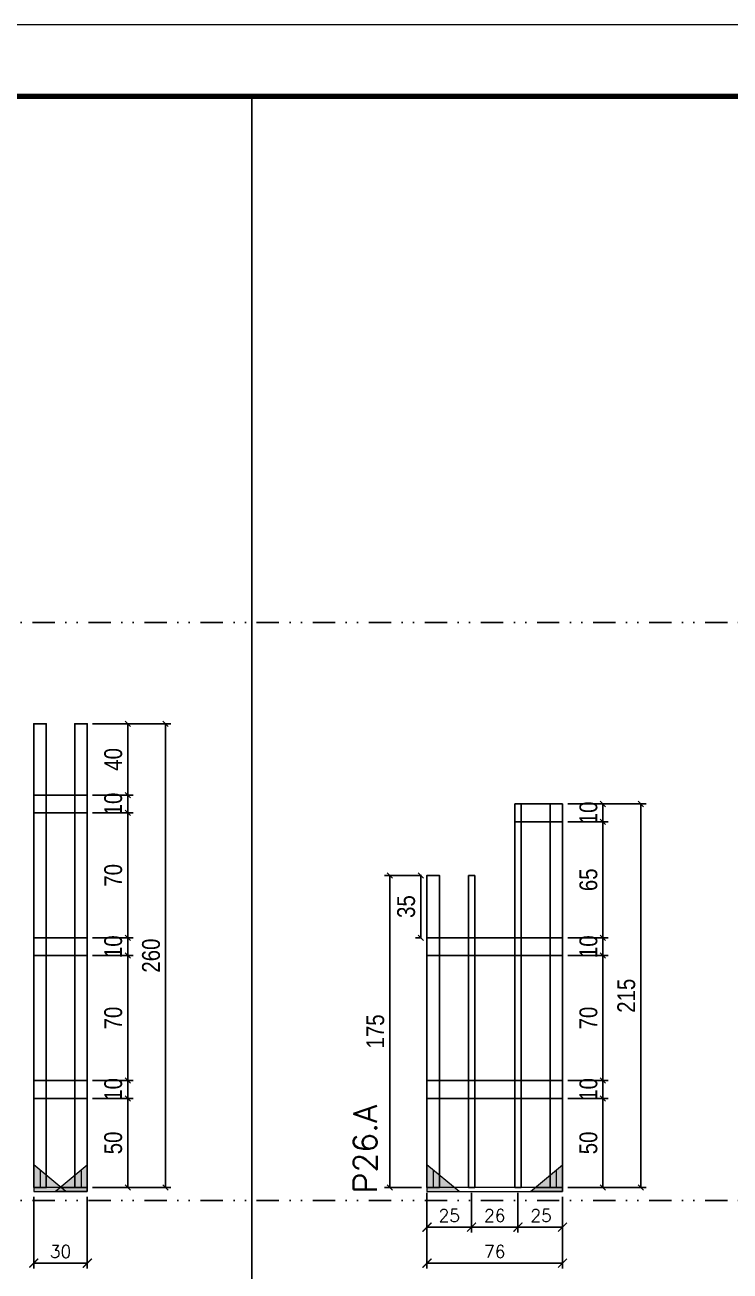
# Model space of a CAD drawing. Extents: x 13770 to 23315, y 867 to 16997.
# Drawn here: x 16722 to 17117, y 6961 to 7660 of the extents above; entities that cross this region are included whole.
import ezdxf

# ---------------------------------------------------------------- set-up
doc = ezdxf.new("R2010")
doc.units = 0
for name, pattern in [('DASHED', [0.75, 0.5, -0.25]), ('DIVIDE2', [0.625, 0.25, -0.125, 0, -0.125, 0, -0.125]), ('HIDDEN', [0.375, 0.25, -0.125])]:
    doc.linetypes.add(name, pattern=pattern)
for name, color, linetype in [('COTA', 241, 'Continuous'), ('Nível', 160, 'Continuous'), ('SARR_2.2x10', 60, 'Continuous'), ('SARR_3.5x7', 81, 'Continuous'), ('SARR_7x7', 40, 'Continuous'), ('Texto Nível', 251, 'Continuous')]:
    doc.layers.add(name, color=color, linetype=linetype)
for name, color, linetype, lineweight in [('Folhas', 255, 'Continuous', 9), ('Madeira', 126, 'Continuous', 18), ('Sarr 2.2x7', 40, 'Continuous', 9), ('SARRAFO DE PRESSAO', 251, 'DASHED', 9), ('Texto Seção', 7, 'Continuous', 15)]:
    doc.layers.add(name, color=color, linetype=linetype, lineweight=lineweight)
doc.styles.add('COTA TECNICA', font='techl___.ttf', dxfattribs={"height": 10})
doc.styles.add('REGUA-120', font='ROMANS.shx', dxfattribs={"height": 15})
doc.styles.add('ROMANS', font='romans.shx')
doc.dimstyles.new('Cota Paínel', dxfattribs={"dimtxt": 7, "dimasz": 5, "dimexe": 3, "dimexo": 3, "dimgap": 3, "dimtad": 1, "dimdec": 1, "dimzin": 12, "dimdsep": 46, "dimtxsty": 'ROMANS', "dimblk": 'ARCHTICK', "dimcen": 0, "dimclrd": 4, "dimclre": 4, "dimclrt": 1, "dimadec": 1, "dimazin": 3, "dimtfac": 1, "dimtdec": 1, "dimtmove": 0, "dimatfit": 3, "dimldrblk": 'OBLIQUE', "dimfxl": 1, "dimtolj": 1, "dimtzin": 12, "dimarcsym": 0})
doc.dimstyles.new('PAINEL', dxfattribs={"dimtxt": 10, "dimasz": 3, "dimexe": 3, "dimexo": 3, "dimgap": 3, "dimtad": 1, "dimdec": 1, "dimzin": 12, "dimdsep": 46, "dimtxsty": 'COTA TECNICA', "dimblk1": 'OBLIQUE', "dimblk2": 'OBLIQUE', "dimsah": 1, "dimcen": 0.9, "dimclrd": 4, "dimclre": 4, "dimclrt": 240, "dimadec": 1, "dimazin": 3, "dimtfac": 1, "dimtdec": 1, "dimtmove": 0, "dimatfit": 3, "dimfxl": 1, "dimtolj": 1, "dimtzin": 12, "dimarcsym": 0})

# ---------------------------------------------------------------- blocks, each defined once
blk = doc.blocks.new('9999999999')
at = {"layer": 'Folhas'}
blk.add_lwpolyline([(98138.98, 34190.21), (99623.98, 34190.21), (99623.98, 35240.21), (98138.98, 35240.21)], close=True, dxfattribs=at)
at = {"layer": 'Folhas', "color": 30, "const_width": 3}
blk.add_lwpolyline([(98213.98, 34230.21), (99583.98, 34230.21), (99583.98, 35200.21), (98213.98, 35200.21)], close=True, dxfattribs=at)
blk = doc.blocks.new('_ArchTick')
at = {"color": 0, "linetype": 'ByBlock', "const_width": 0.15}
blk.add_lwpolyline([(-0.5, -0.5), (0.5, 0.5)], dxfattribs=at)
blk = doc.blocks.new('*D1226')
at = {"layer": 'COTA', "color": 4, "lineweight": -2, "transparency": 16777216}
for p, q in [((16726.62, 7003), (16726.62, 6962.82)), ((16756.62, 7003), (16756.62, 6962.82)), ((16756.62, 6965.82), (16726.62, 6965.82))]:
    blk.add_line(p, q, dxfattribs=at)
at = {"layer": 'Defpoints', "color": 0, "transparency": 16777216}
for p in [(16726.62, 7006), (16756.62, 7006), (16726.62, 6965.82)]:
    blk.add_point(p, dxfattribs=at)
at = {"layer": 'COTA', "color": 4, "lineweight": -2, "transparency": 16777216, "xscale": 5, "yscale": 5, "zscale": 5, "rotation": 180}
blk.add_blockref('_ArchTick', (16726.62, 6965.82), dxfattribs=at)
at = {"layer": 'COTA', "color": 4, "lineweight": -2, "transparency": 16777216, "xscale": 5, "yscale": 5, "zscale": 5}
blk.add_blockref('_ArchTick', (16756.62, 6965.82), dxfattribs=at)
at = {"layer": 'COTA', "color": 1, "transparency": 16777216, "insert": (16741.62, 6972.32), "char_height": 7, "attachment_point": 5, "style": 'ROMANS'}
blk.add_mtext('\\A1;30', dxfattribs=at)
blk = doc.blocks.new('_Oblique')
at = {"color": 0, "linetype": 'ByBlock', "lineweight": -2}
blk.add_line((-0.5, -0.5), (0.5, 0.5), dxfattribs=at)
blk = doc.blocks.new('*D1227')
at = {"layer": 'COTA', "color": 4, "lineweight": -2, "transparency": 16777216}
for p, q in [((16759.62, 7058.2), (16782.32, 7058.2)), ((16779.32, 7008.2), (16779.32, 7058.2)), ((16759.62, 7008.2), (16782.32, 7008.2))]:
    blk.add_line(p, q, dxfattribs=at)
at = {"layer": 'Defpoints', "color": 0, "transparency": 16777216}
for p in [(16756.62, 7058.2), (16779.32, 7058.2), (16756.62, 7008.2)]:
    blk.add_point(p, dxfattribs=at)
at = {"layer": 'COTA', "color": 4, "lineweight": -2, "transparency": 16777216, "xscale": 3, "yscale": 3, "zscale": 3}
for p, rotation in [((16779.32, 7058.2), 90), ((16779.32, 7008.2), 270)]:
    blk.add_blockref('_Oblique', p, dxfattribs=dict(at, rotation=rotation))
at = {"layer": 'COTA', "color": 240, "transparency": 16777216, "insert": (16771.21, 7033.2), "char_height": 10, "attachment_point": 5, "rotation": 90, "style": 'COTA TECNICA'}
blk.add_mtext('\\A1;50', dxfattribs=at)
blk = doc.blocks.new('*D1228')
at = {"layer": 'COTA', "color": 4, "lineweight": -2, "transparency": 16777216}
for p, q in [((16759.62, 7068.2), (16782.32, 7068.2)), ((16779.32, 7058.2), (16779.32, 7068.2)), ((16759.62, 7058.2), (16782.32, 7058.2))]:
    blk.add_line(p, q, dxfattribs=at)
at = {"layer": 'Defpoints', "color": 0, "transparency": 16777216}
for p in [(16756.62, 7068.2), (16779.32, 7068.2), (16756.62, 7058.2)]:
    blk.add_point(p, dxfattribs=at)
at = {"layer": 'COTA', "color": 4, "lineweight": -2, "transparency": 16777216, "xscale": 3, "yscale": 3, "zscale": 3}
for p, rotation in [((16779.32, 7068.2), 90), ((16779.32, 7058.2), 270)]:
    blk.add_blockref('_Oblique', p, dxfattribs=dict(at, rotation=rotation))
at = {"layer": 'COTA', "color": 240, "transparency": 16777216, "insert": (16771.22, 7063.2), "char_height": 10, "attachment_point": 5, "rotation": 90, "style": 'COTA TECNICA'}
blk.add_mtext('\\A1;10', dxfattribs=at)
blk = doc.blocks.new('*D1229')
at = {"layer": 'COTA', "color": 4, "lineweight": -2, "transparency": 16777216}
for p, q in [((16759.62, 7138.2), (16782.32, 7138.2)), ((16779.32, 7068.2), (16779.32, 7138.2)), ((16759.62, 7068.2), (16782.32, 7068.2))]:
    blk.add_line(p, q, dxfattribs=at)
at = {"layer": 'Defpoints', "color": 0, "transparency": 16777216}
for p in [(16756.62, 7138.2), (16779.32, 7138.2), (16756.62, 7068.2)]:
    blk.add_point(p, dxfattribs=at)
at = {"layer": 'COTA', "color": 4, "lineweight": -2, "transparency": 16777216, "xscale": 3, "yscale": 3, "zscale": 3}
for p, rotation in [((16779.32, 7138.2), 90), ((16779.32, 7068.2), 270)]:
    blk.add_blockref('_Oblique', p, dxfattribs=dict(at, rotation=rotation))
at = {"layer": 'COTA', "color": 240, "transparency": 16777216, "insert": (16771.22, 7103.2), "char_height": 10, "attachment_point": 5, "rotation": 90, "style": 'COTA TECNICA'}
blk.add_mtext('\\A1;70', dxfattribs=at)
blk = doc.blocks.new('*D1230')
at = {"layer": 'COTA', "color": 4, "lineweight": -2, "transparency": 16777216}
for p, q in [((16759.62, 7148.2), (16782.32, 7148.2)), ((16779.32, 7138.2), (16779.32, 7148.2)), ((16759.62, 7138.2), (16782.32, 7138.2))]:
    blk.add_line(p, q, dxfattribs=at)
at = {"layer": 'Defpoints', "color": 0, "transparency": 16777216}
for p in [(16756.62, 7148.2), (16779.32, 7148.2), (16756.62, 7138.2)]:
    blk.add_point(p, dxfattribs=at)
at = {"layer": 'COTA', "color": 4, "lineweight": -2, "transparency": 16777216, "xscale": 3, "yscale": 3, "zscale": 3}
for p, rotation in [((16779.32, 7148.2), 90), ((16779.32, 7138.2), 270)]:
    blk.add_blockref('_Oblique', p, dxfattribs=dict(at, rotation=rotation))
at = {"layer": 'COTA', "color": 240, "transparency": 16777216, "insert": (16771.22, 7143.2), "char_height": 10, "attachment_point": 5, "rotation": 90, "style": 'COTA TECNICA'}
blk.add_mtext('\\A1;10', dxfattribs=at)
blk = doc.blocks.new('*D1231')
at = {"layer": 'COTA', "color": 4, "lineweight": -2, "transparency": 16777216}
for p, q in [((16759.62, 7218.2), (16782.32, 7218.2)), ((16779.32, 7148.2), (16779.32, 7218.2)), ((16759.62, 7148.2), (16782.32, 7148.2))]:
    blk.add_line(p, q, dxfattribs=at)
at = {"layer": 'Defpoints', "color": 0, "transparency": 16777216}
for p in [(16756.62, 7218.2), (16779.32, 7218.2), (16756.62, 7148.2)]:
    blk.add_point(p, dxfattribs=at)
at = {"layer": 'COTA', "color": 4, "lineweight": -2, "transparency": 16777216, "xscale": 3, "yscale": 3, "zscale": 3}
for p, rotation in [((16779.32, 7218.2), 90), ((16779.32, 7148.2), 270)]:
    blk.add_blockref('_Oblique', p, dxfattribs=dict(at, rotation=rotation))
at = {"layer": 'COTA', "color": 240, "transparency": 16777216, "insert": (16771.22, 7183.2), "char_height": 10, "attachment_point": 5, "rotation": 90, "style": 'COTA TECNICA'}
blk.add_mtext('\\A1;70', dxfattribs=at)
blk = doc.blocks.new('*D1232')
at = {"layer": 'COTA', "color": 4, "lineweight": -2, "transparency": 16777216}
for p, q in [((16759.62, 7228.2), (16782.32, 7228.2)), ((16779.32, 7218.2), (16779.32, 7228.2)), ((16759.62, 7218.2), (16782.32, 7218.2))]:
    blk.add_line(p, q, dxfattribs=at)
at = {"layer": 'Defpoints', "color": 0, "transparency": 16777216}
for p in [(16756.62, 7228.2), (16779.32, 7228.2), (16756.62, 7218.2)]:
    blk.add_point(p, dxfattribs=at)
at = {"layer": 'COTA', "color": 4, "lineweight": -2, "transparency": 16777216, "xscale": 3, "yscale": 3, "zscale": 3}
for p, rotation in [((16779.32, 7228.2), 90), ((16779.32, 7218.2), 270)]:
    blk.add_blockref('_Oblique', p, dxfattribs=dict(at, rotation=rotation))
at = {"layer": 'COTA', "color": 240, "transparency": 16777216, "insert": (16771.22, 7223.2), "char_height": 10, "attachment_point": 5, "rotation": 90, "style": 'COTA TECNICA'}
blk.add_mtext('\\A1;10', dxfattribs=at)
blk = doc.blocks.new('*D1249')
at = {"layer": 'COTA', "color": 4, "lineweight": -2, "transparency": 16777216}
for p, q in [((16759.62, 7268.2), (16782.32, 7268.2)), ((16779.32, 7228.2), (16779.32, 7268.2)), ((16759.62, 7228.2), (16782.32, 7228.2))]:
    blk.add_line(p, q, dxfattribs=at)
at = {"layer": 'Defpoints', "color": 0, "transparency": 16777216}
for p in [(16756.62, 7268.2), (16779.32, 7268.2), (16756.62, 7228.2)]:
    blk.add_point(p, dxfattribs=at)
at = {"layer": 'COTA', "color": 4, "lineweight": -2, "transparency": 16777216, "xscale": 3, "yscale": 3, "zscale": 3}
for p, rotation in [((16779.32, 7268.2), 90), ((16779.32, 7228.2), 270)]:
    blk.add_blockref('_Oblique', p, dxfattribs=dict(at, rotation=rotation))
at = {"layer": 'COTA', "color": 240, "transparency": 16777216, "insert": (16771.22, 7248.2), "char_height": 10, "attachment_point": 5, "rotation": 90, "style": 'COTA TECNICA'}
blk.add_mtext('\\A1;40', dxfattribs=at)
blk = doc.blocks.new('*D1240')
at = {"layer": 'COTA', "color": 4, "lineweight": -2, "transparency": 16777216}
for p, q in [((16759.62, 7268.2), (16803.54, 7268.2)), ((16800.54, 7008.2), (16800.54, 7268.2)), ((16759.62, 7008.2), (16803.54, 7008.2))]:
    blk.add_line(p, q, dxfattribs=at)
at = {"layer": 'Defpoints', "color": 0, "transparency": 16777216}
for p in [(16756.62, 7268.2), (16800.54, 7268.2), (16756.62, 7008.2)]:
    blk.add_point(p, dxfattribs=at)
at = {"layer": 'COTA', "color": 4, "lineweight": -2, "transparency": 16777216, "xscale": 3, "yscale": 3, "zscale": 3}
for p, rotation in [((16800.54, 7268.2), 90), ((16800.54, 7008.2), 270)]:
    blk.add_blockref('_Oblique', p, dxfattribs=dict(at, rotation=rotation))
at = {"layer": 'COTA', "color": 240, "transparency": 16777216, "insert": (16792.43, 7138.2), "char_height": 10, "attachment_point": 5, "rotation": 90, "style": 'COTA TECNICA'}
blk.add_mtext('\\A1;260', dxfattribs=at)
blk = doc.blocks.new('*D1251')
at = {"layer": 'COTA', "color": 4, "lineweight": -2, "transparency": 16777216}
for p, q in [((16947.18, 6990), (16947.18, 6962.82)), ((17023.18, 6990), (17023.18, 6962.82)), ((17023.18, 6965.82), (16947.18, 6965.82))]:
    blk.add_line(p, q, dxfattribs=at)
at = {"layer": 'Defpoints', "color": 0, "transparency": 16777216}
for p in [(16947.18, 6993), (17023.18, 6993), (16947.18, 6965.82)]:
    blk.add_point(p, dxfattribs=at)
at = {"layer": 'COTA', "color": 4, "lineweight": -2, "transparency": 16777216, "xscale": 5, "yscale": 5, "zscale": 5, "rotation": 180}
blk.add_blockref('_ArchTick', (16947.18, 6965.82), dxfattribs=at)
at = {"layer": 'COTA', "color": 4, "lineweight": -2, "transparency": 16777216, "xscale": 5, "yscale": 5, "zscale": 5}
blk.add_blockref('_ArchTick', (17023.18, 6965.82), dxfattribs=at)
at = {"layer": 'COTA', "color": 1, "transparency": 16777216, "insert": (16985.18, 6972.32), "char_height": 7, "attachment_point": 5, "style": 'ROMANS'}
blk.add_mtext('\\A1;76', dxfattribs=at)
blk = doc.blocks.new('*D1252')
at = {"layer": 'COTA', "color": 4, "lineweight": -2, "transparency": 16777216}
for p, q in [((16998.18, 7005.2), (16998.18, 6983)), ((17023.18, 7003), (17023.18, 6983)), ((16998.18, 6986), (17023.18, 6986))]:
    blk.add_line(p, q, dxfattribs=at)
at = {"layer": 'Defpoints', "color": 0, "transparency": 16777216}
for p in [(16998.18, 7008.2), (17023.18, 7006), (17023.18, 6986)]:
    blk.add_point(p, dxfattribs=at)
at = {"layer": 'COTA', "color": 4, "lineweight": -2, "transparency": 16777216, "xscale": 5, "yscale": 5, "zscale": 5, "rotation": 180}
blk.add_blockref('_ArchTick', (16998.18, 6986), dxfattribs=at)
at = {"layer": 'COTA', "color": 4, "lineweight": -2, "transparency": 16777216, "xscale": 5, "yscale": 5, "zscale": 5}
blk.add_blockref('_ArchTick', (17023.18, 6986), dxfattribs=at)
at = {"layer": 'COTA', "color": 1, "transparency": 16777216, "insert": (17011.18, 6992.5), "char_height": 7, "attachment_point": 5, "style": 'ROMANS'}
blk.add_mtext('\\A1;25', dxfattribs=at)
blk = doc.blocks.new('*D1253')
at = {"layer": 'COTA', "color": 4, "lineweight": -2, "transparency": 16777216}
for p, q in [((16947.18, 7005.2), (16947.18, 6983)), ((16972.18, 7005.2), (16972.18, 6983)), ((16947.18, 6986), (16972.18, 6986))]:
    blk.add_line(p, q, dxfattribs=at)
at = {"layer": 'Defpoints', "color": 0, "transparency": 16777216}
for p in [(16947.18, 7008.2), (16972.18, 7008.2), (16972.18, 6986)]:
    blk.add_point(p, dxfattribs=at)
at = {"layer": 'COTA', "color": 4, "lineweight": -2, "transparency": 16777216, "xscale": 5, "yscale": 5, "zscale": 5, "rotation": 180}
blk.add_blockref('_ArchTick', (16947.18, 6986), dxfattribs=at)
at = {"layer": 'COTA', "color": 4, "lineweight": -2, "transparency": 16777216, "xscale": 5, "yscale": 5, "zscale": 5}
blk.add_blockref('_ArchTick', (16972.18, 6986), dxfattribs=at)
at = {"layer": 'COTA', "color": 1, "transparency": 16777216, "insert": (16959.68, 6992.5), "char_height": 7, "attachment_point": 5, "style": 'ROMANS'}
blk.add_mtext('\\A1;25', dxfattribs=at)
blk = doc.blocks.new('*D1254')
at = {"layer": 'COTA', "color": 4, "lineweight": -2, "transparency": 16777216}
for p, q in [((16972.18, 7005.2), (16972.18, 6983)), ((16998.18, 7005.2), (16998.18, 6983)), ((16972.18, 6986), (16998.18, 6986))]:
    blk.add_line(p, q, dxfattribs=at)
at = {"layer": 'Defpoints', "color": 0, "transparency": 16777216}
for p in [(16972.18, 7008.2), (16998.18, 7008.2), (16998.18, 6986)]:
    blk.add_point(p, dxfattribs=at)
at = {"layer": 'COTA', "color": 4, "lineweight": -2, "transparency": 16777216, "xscale": 5, "yscale": 5, "zscale": 5, "rotation": 180}
blk.add_blockref('_ArchTick', (16972.18, 6986), dxfattribs=at)
at = {"layer": 'COTA', "color": 4, "lineweight": -2, "transparency": 16777216, "xscale": 5, "yscale": 5, "zscale": 5}
blk.add_blockref('_ArchTick', (16998.18, 6986), dxfattribs=at)
at = {"layer": 'COTA', "color": 1, "transparency": 16777216, "insert": (16985.18, 6992.5), "char_height": 7, "attachment_point": 5, "style": 'ROMANS'}
blk.add_mtext('\\A1;26', dxfattribs=at)
blk = doc.blocks.new('*D1263')
at = {"layer": 'COTA', "color": 4, "lineweight": -2, "transparency": 16777216}
for p, q in [((17026.18, 7058.2), (17048.88, 7058.2)), ((17045.88, 7008.2), (17045.88, 7058.2)), ((17026.18, 7008.2), (17048.88, 7008.2))]:
    blk.add_line(p, q, dxfattribs=at)
at = {"layer": 'Defpoints', "color": 0, "transparency": 16777216}
for p in [(17023.18, 7058.2), (17045.88, 7058.2), (17023.18, 7008.2)]:
    blk.add_point(p, dxfattribs=at)
at = {"layer": 'COTA', "color": 4, "lineweight": -2, "transparency": 16777216, "xscale": 3, "yscale": 3, "zscale": 3}
for p, rotation in [((17045.88, 7058.2), 90), ((17045.88, 7008.2), 270)]:
    blk.add_blockref('_Oblique', p, dxfattribs=dict(at, rotation=rotation))
at = {"layer": 'COTA', "color": 240, "transparency": 16777216, "insert": (17037.77, 7033.2), "char_height": 10, "attachment_point": 5, "rotation": 90, "style": 'COTA TECNICA'}
blk.add_mtext('\\A1;50', dxfattribs=at)
blk = doc.blocks.new('*D1264')
at = {"layer": 'COTA', "color": 4, "lineweight": -2, "transparency": 16777216}
for p, q in [((17026.18, 7068.2), (17048.88, 7068.2)), ((17045.88, 7058.2), (17045.88, 7068.2)), ((17026.18, 7058.2), (17048.88, 7058.2))]:
    blk.add_line(p, q, dxfattribs=at)
at = {"layer": 'Defpoints', "color": 0, "transparency": 16777216}
for p in [(17023.18, 7068.2), (17045.88, 7068.2), (17023.18, 7058.2)]:
    blk.add_point(p, dxfattribs=at)
at = {"layer": 'COTA', "color": 4, "lineweight": -2, "transparency": 16777216, "xscale": 3, "yscale": 3, "zscale": 3}
for p, rotation in [((17045.88, 7068.2), 90), ((17045.88, 7058.2), 270)]:
    blk.add_blockref('_Oblique', p, dxfattribs=dict(at, rotation=rotation))
at = {"layer": 'COTA', "color": 240, "transparency": 16777216, "insert": (17037.78, 7063.2), "char_height": 10, "attachment_point": 5, "rotation": 90, "style": 'COTA TECNICA'}
blk.add_mtext('\\A1;10', dxfattribs=at)
blk = doc.blocks.new('*D1265')
at = {"layer": 'COTA', "color": 4, "lineweight": -2, "transparency": 16777216}
for p, q in [((17026.18, 7138.2), (17048.88, 7138.2)), ((17045.88, 7068.2), (17045.88, 7138.2)), ((17026.18, 7068.2), (17048.88, 7068.2))]:
    blk.add_line(p, q, dxfattribs=at)
at = {"layer": 'Defpoints', "color": 0, "transparency": 16777216}
for p in [(17023.18, 7138.2), (17045.88, 7138.2), (17023.18, 7068.2)]:
    blk.add_point(p, dxfattribs=at)
at = {"layer": 'COTA', "color": 4, "lineweight": -2, "transparency": 16777216, "xscale": 3, "yscale": 3, "zscale": 3}
for p, rotation in [((17045.88, 7138.2), 90), ((17045.88, 7068.2), 270)]:
    blk.add_blockref('_Oblique', p, dxfattribs=dict(at, rotation=rotation))
at = {"layer": 'COTA', "color": 240, "transparency": 16777216, "insert": (17037.78, 7103.2), "char_height": 10, "attachment_point": 5, "rotation": 90, "style": 'COTA TECNICA'}
blk.add_mtext('\\A1;70', dxfattribs=at)
blk = doc.blocks.new('*D1266')
at = {"layer": 'COTA', "color": 4, "lineweight": -2, "transparency": 16777216}
for p, q in [((17026.18, 7148.2), (17048.88, 7148.2)), ((17045.88, 7138.2), (17045.88, 7148.2)), ((17026.18, 7138.2), (17048.88, 7138.2))]:
    blk.add_line(p, q, dxfattribs=at)
at = {"layer": 'Defpoints', "color": 0, "transparency": 16777216}
for p in [(17023.18, 7148.2), (17045.88, 7148.2), (17023.18, 7138.2)]:
    blk.add_point(p, dxfattribs=at)
at = {"layer": 'COTA', "color": 4, "lineweight": -2, "transparency": 16777216, "xscale": 3, "yscale": 3, "zscale": 3}
for p, rotation in [((17045.88, 7148.2), 90), ((17045.88, 7138.2), 270)]:
    blk.add_blockref('_Oblique', p, dxfattribs=dict(at, rotation=rotation))
at = {"layer": 'COTA', "color": 240, "transparency": 16777216, "insert": (17037.78, 7143.2), "char_height": 10, "attachment_point": 5, "rotation": 90, "style": 'COTA TECNICA'}
blk.add_mtext('\\A1;10', dxfattribs=at)
blk = doc.blocks.new('*D1275')
at = {"layer": 'COTA', "color": 4, "lineweight": -2, "transparency": 16777216}
for p, q in [((17026.18, 7223.2), (17070.1, 7223.2)), ((17067.1, 7223.2), (17067.1, 7008.2)), ((17026.18, 7008.2), (17070.1, 7008.2))]:
    blk.add_line(p, q, dxfattribs=at)
at = {"layer": 'Defpoints', "color": 0, "transparency": 16777216}
for p in [(17023.18, 7223.2), (17023.18, 7008.2), (17067.1, 7008.2)]:
    blk.add_point(p, dxfattribs=at)
at = {"layer": 'COTA', "color": 4, "lineweight": -2, "transparency": 16777216, "xscale": 3, "yscale": 3, "zscale": 3}
for p, rotation in [((17067.1, 7223.2), 90), ((17067.1, 7008.2), 270)]:
    blk.add_blockref('_Oblique', p, dxfattribs=dict(at, rotation=rotation))
at = {"layer": 'COTA', "color": 240, "transparency": 16777216, "insert": (17058.99, 7115.7), "char_height": 10, "attachment_point": 5, "rotation": 90, "style": 'COTA TECNICA'}
blk.add_mtext('\\A1;215', dxfattribs=at)
blk = doc.blocks.new('*D1276')
at = {"layer": 'COTA', "color": 4, "lineweight": -2, "transparency": 16777216}
for p, q in [((16944.18, 7183.2), (16923.32, 7183.2)), ((16926.32, 7008.2), (16926.32, 7183.2)), ((16944.18, 7008.2), (16923.32, 7008.2))]:
    blk.add_line(p, q, dxfattribs=at)
at = {"layer": 'Defpoints', "color": 0, "transparency": 16777216}
for p in [(16926.32, 7183.2), (16947.18, 7183.2), (16947.18, 7008.2)]:
    blk.add_point(p, dxfattribs=at)
at = {"layer": 'COTA', "color": 4, "lineweight": -2, "transparency": 16777216, "xscale": 3, "yscale": 3, "zscale": 3}
for p, rotation in [((16926.32, 7183.2), 90), ((16926.32, 7008.2), 270)]:
    blk.add_blockref('_Oblique', p, dxfattribs=dict(at, rotation=rotation))
at = {"layer": 'COTA', "color": 240, "transparency": 16777216, "insert": (16918.21, 7095.7), "char_height": 10, "attachment_point": 5, "rotation": 90, "style": 'COTA TECNICA'}
blk.add_mtext('\\A1;175', dxfattribs=at)
blk = doc.blocks.new('*D1277')
at = {"layer": 'COTA', "color": 4, "lineweight": -2, "transparency": 16777216}
for p, q in [((17026.18, 7213.2), (17048.88, 7213.2)), ((17045.88, 7148.2), (17045.88, 7213.2)), ((17026.18, 7148.2), (17048.88, 7148.2))]:
    blk.add_line(p, q, dxfattribs=at)
at = {"layer": 'Defpoints', "color": 0, "transparency": 16777216}
for p in [(17023.18, 7213.2), (17045.88, 7213.2), (17023.18, 7148.2)]:
    blk.add_point(p, dxfattribs=at)
at = {"layer": 'COTA', "color": 4, "lineweight": -2, "transparency": 16777216, "xscale": 3, "yscale": 3, "zscale": 3}
for p, rotation in [((17045.88, 7213.2), 90), ((17045.88, 7148.2), 270)]:
    blk.add_blockref('_Oblique', p, dxfattribs=dict(at, rotation=rotation))
at = {"layer": 'COTA', "color": 240, "transparency": 16777216, "insert": (17037.77, 7180.7), "char_height": 10, "attachment_point": 5, "rotation": 90, "style": 'COTA TECNICA'}
blk.add_mtext('\\A1;65', dxfattribs=at)
blk = doc.blocks.new('*D1278')
at = {"layer": 'COTA', "color": 4, "lineweight": -2, "transparency": 16777216}
for p, q in [((17026.18, 7223.2), (17048.88, 7223.2)), ((17045.88, 7213.2), (17045.88, 7223.2)), ((17026.18, 7213.2), (17048.88, 7213.2))]:
    blk.add_line(p, q, dxfattribs=at)
at = {"layer": 'Defpoints', "color": 0, "transparency": 16777216}
for p in [(17023.18, 7223.2), (17045.88, 7223.2), (17023.18, 7213.2)]:
    blk.add_point(p, dxfattribs=at)
at = {"layer": 'COTA', "color": 4, "lineweight": -2, "transparency": 16777216, "xscale": 3, "yscale": 3, "zscale": 3}
for p, rotation in [((17045.88, 7223.2), 90), ((17045.88, 7213.2), 270)]:
    blk.add_blockref('_Oblique', p, dxfattribs=dict(at, rotation=rotation))
at = {"layer": 'COTA', "color": 240, "transparency": 16777216, "insert": (17037.78, 7218.2), "char_height": 10, "attachment_point": 5, "rotation": 90, "style": 'COTA TECNICA'}
blk.add_mtext('\\A1;10', dxfattribs=at)
blk = doc.blocks.new('*D1279')
at = {"layer": 'COTA', "color": 4, "lineweight": -2, "transparency": 16777216}
for p, q in [((16944.18, 7183.2), (16940.75, 7183.2)), ((16943.75, 7148.2), (16943.75, 7183.2)), ((16944.18, 7148.2), (16940.75, 7148.2))]:
    blk.add_line(p, q, dxfattribs=at)
at = {"layer": 'Defpoints', "color": 0, "transparency": 16777216}
for p in [(16943.75, 7183.2), (16947.18, 7183.2), (16947.18, 7148.2)]:
    blk.add_point(p, dxfattribs=at)
at = {"layer": 'COTA', "color": 4, "lineweight": -2, "transparency": 16777216, "xscale": 3, "yscale": 3, "zscale": 3}
for p, rotation in [((16943.75, 7183.2), 90), ((16943.75, 7148.2), 270)]:
    blk.add_blockref('_Oblique', p, dxfattribs=dict(at, rotation=rotation))
at = {"layer": 'COTA', "color": 240, "transparency": 16777216, "insert": (16935.53, 7165.7), "char_height": 10, "attachment_point": 5, "rotation": 90, "style": 'COTA TECNICA'}
blk.add_mtext('\\A1;35', dxfattribs=at)

msp = doc.modelspace()

# ---------------------------------------------------------------- hatches: boundary and pattern name
at = {"layer": 'Madeira'}
h = msp.add_hatch(color=252, dxfattribs=at)
h.dxf.hatch_style = 2
h.paths.add_polyline_path([(16726.62, 7021), (16726.62, 7006), (16744.62, 7006)])
h = msp.add_hatch(color=252, dxfattribs=at)
h.dxf.hatch_style = 2
h.paths.add_polyline_path([(16756.62, 7021), (16756.62, 7006), (16738.62, 7006)])
h = msp.add_hatch(color=252, dxfattribs=at)
h.dxf.hatch_style = 2
h.paths.add_polyline_path([(16947.18, 7021), (16947.18, 7006), (16965.18, 7006)])
h = msp.add_hatch(color=252, dxfattribs=at)
h.dxf.hatch_style = 2
h.paths.add_polyline_path([(17023.18, 7021), (17023.18, 7006), (17005.18, 7006)])

# ---------------------------------------------------------------- linework, layer by layer
at = {"layer": 'Madeira', "color": 1, "linetype": 'HIDDEN'}
for p, q in [((16730.12, 7017.5), (16730.12, 7008.2)), ((16730.12, 7017.5), (16730.12, 7008.2)), ((16733.62, 7014), (16733.62, 7008.2)), ((16753.12, 7017.5), (16753.12, 7008.2)), ((16753.12, 7017.5), (16753.12, 7008.2)), ((16950.68, 7017.5), (16950.68, 7008.2)), ((16950.68, 7017.5), (16950.68, 7008.2)), ((16954.18, 7014), (16954.18, 7008.2)), ((17019.68, 7017.5), (17019.68, 7008.2)), ((17019.68, 7017.5), (17019.68, 7008.2)), ((16736.45, 7008.2), (16726.62, 7008.2)), ((16736.45, 7008.2), (16726.62, 7008.2)), ((16742.42, 7008.2), (16726.62, 7008.2)), ((16740.82, 7008.2), (16756.62, 7008.2)), ((16746.79, 7008.2), (16756.62, 7008.2)), ((16746.79, 7008.2), (16756.62, 7008.2)), ((16957.02, 7008.2), (16947.18, 7008.2)), ((16957.02, 7008.2), (16947.18, 7008.2)), ((16962.98, 7008.2), (16947.18, 7008.2)), ((17007.38, 7008.2), (17023.18, 7008.2)), ((17013.35, 7008.2), (17023.18, 7008.2)), ((17013.35, 7008.2), (17023.18, 7008.2))]:
    msp.add_line(p, q, dxfattribs=at)
at = {"layer": 'Madeira'}
for p, q in [((16726.62, 7008.2), (16726.62, 7006)), ((16726.62, 7008.2), (16726.62, 7006)), ((16726.62, 7008.2), (16726.62, 7006)), ((16947.18, 7008.2), (16947.18, 7006)), ((16947.18, 7008.2), (16947.18, 7006)), ((16947.18, 7008.2), (16947.18, 7006))]:
    msp.add_line(p, q, dxfattribs=at)
at = {"layer": 'Madeira', "color": 0}
for points in [[(16726.62, 7021), (16726.62, 7006), (16744.62, 7006), (16726.62, 7021)], [(16756.62, 7021), (16756.62, 7006), (16738.62, 7006), (16756.62, 7021)], [(16947.18, 7021), (16947.18, 7006), (16965.18, 7006), (16947.18, 7021)], [(17023.18, 7021), (17023.18, 7006), (17005.18, 7006), (17023.18, 7021)]]:
    msp.add_lwpolyline(points, dxfattribs=at)
at = {"layer": 'Nível', "color": 4, "linetype": 'DIVIDE2', "ltscale": 50}
for p, q in [((13769.54, 7325), (21112.79, 7325)), ((13769.54, 7001), (21112.79, 7001))]:
    msp.add_line(p, q, dxfattribs=at)
at = {"layer": 'Sarr 2.2x7'}
for points in [[(16756.62, 7008.2), (16726.62, 7008.2), (16726.62, 7006), (16756.62, 7006)], [(17023.18, 7008.2), (16947.18, 7008.2), (16947.18, 7006), (17023.18, 7006)]]:
    msp.add_lwpolyline(points, close=True, dxfattribs=at)
at = {"layer": 'SARR_2.2x10'}
for points in [[(16726.62, 7228.2), (16756.62, 7228.2), (16756.62, 7218.2), (16726.62, 7218.2)], [(16996.43, 7223.2), (17023.18, 7223.2), (17023.18, 7213.2), (16996.43, 7213.2)], [(16726.62, 7148.2), (16756.62, 7148.2), (16756.62, 7138.2), (16726.62, 7138.2)], [(16947.18, 7148.2), (17023.18, 7148.2), (17023.18, 7138.2), (16947.18, 7138.2)], [(16726.62, 7068.2), (16756.62, 7068.2), (16756.62, 7058.2), (16726.62, 7058.2)], [(16947.18, 7068.2), (17023.18, 7068.2), (17023.18, 7058.2), (16947.18, 7058.2)]]:
    msp.add_lwpolyline(points, close=True, dxfattribs=at)
at = {"layer": 'SARR_3.5x7'}
for p, q in [((16996.43, 7008.2), (16996.43, 7223.2)), ((16996.43, 7223.2), (16998.18, 7223.2)), ((16999.93, 7223.2), (16998.18, 7223.2)), ((16999.93, 7008.2), (16999.93, 7223.2)), ((16970.43, 7008.2), (16970.43, 7183.2)), ((16970.43, 7183.2), (16972.18, 7183.2)), ((16973.93, 7183.2), (16972.18, 7183.2)), ((16973.93, 7008.2), (16973.93, 7183.2)), ((16970.43, 7008.2), (16972.18, 7008.2)), ((16973.93, 7008.2), (16972.18, 7008.2)), ((16996.43, 7008.2), (16998.18, 7008.2)), ((16999.93, 7008.2), (16998.18, 7008.2))]:
    msp.add_line(p, q, dxfattribs=at)
at = {"layer": 'SARR_7x7'}
for points in [[(16726.62, 7008.2), (16733.62, 7008.2), (16733.62, 7268.2), (16726.62, 7268.2)], [(16749.62, 7008.2), (16756.62, 7008.2), (16756.62, 7268.2), (16749.62, 7268.2)], [(17016.18, 7008.2), (17023.18, 7008.2), (17023.18, 7223.2), (17016.18, 7223.2)], [(16947.18, 7008.2), (16954.18, 7008.2), (16954.18, 7183.2), (16947.18, 7183.2)]]:
    msp.add_lwpolyline(points, close=True, dxfattribs=at)
at = {"layer": 'Texto Nível'}
msp.add_line((16848.84, 7619.92), (16848.84, 6849.16), dxfattribs=at)

# ---------------------------------------------------------------- block references
at = {"layer": 'SARRAFO DE PRESSAO', "color": 6, "linetype": 'ByBlock'}
msp.add_blockref('9999999999', (-82167.98, -27580.29), dxfattribs=at)

# ---------------------------------------------------------------- texts
at = {"layer": 'Texto Seção', "style": 'REGUA-120'}
msp.add_text('P26.A', height=13, rotation=90, dxfattribs=at).set_placement((16919.02, 7004.89))

# ---------------------------------------------------------------- dimensions: what is measured, and where the dimension line sits
at = {"layer": 'COTA'}
for base, p1, p2, angle, dimstyle, picture, middle in [((16779.32, 7268.2), (16756.62, 7228.2), (16756.62, 7268.2), 90, 'PAINEL', '*D1249', (16771.22, 7248.2)), ((16800.54, 7268.2), (16756.62, 7008.2), (16756.62, 7268.2), 90, 'PAINEL', '*D1240', (16792.43, 7138.2)), ((17067.1, 7008.2), (17023.18, 7223.2), (17023.18, 7008.2), 90, 'PAINEL', '*D1275', (17058.99, 7115.7)), ((16779.32, 7218.2), (16756.62, 7148.2), (16756.62, 7218.2), 90, 'PAINEL', '*D1231', (16771.22, 7183.2)), ((17045.88, 7213.2), (17023.18, 7148.2), (17023.18, 7213.2), 90, 'PAINEL', '*D1277', (17037.77, 7180.7)), ((16926.32, 7183.2), (16947.18, 7008.2), (16947.18, 7183.2), 90, 'PAINEL', '*D1276', (16918.21, 7095.7)), ((16943.75, 7183.2), (16947.18, 7148.2), (16947.18, 7183.2), 90, 'PAINEL', '*D1279', (16935.53, 7165.7)), ((16779.32, 7138.2), (16756.62, 7068.2), (16756.62, 7138.2), 90, 'PAINEL', '*D1229', (16771.22, 7103.2)), ((17045.88, 7138.2), (17023.18, 7068.2), (17023.18, 7138.2), 90, 'PAINEL', '*D1265', (17037.78, 7103.2)), ((16779.32, 7058.2), (16756.62, 7008.2), (16756.62, 7058.2), 90, 'PAINEL', '*D1227', (16771.21, 7033.2)), ((17045.88, 7058.2), (17023.18, 7008.2), (17023.18, 7058.2), 90, 'PAINEL', '*D1263', (17037.77, 7033.2)), ((16726.62, 6965.82), (16756.62, 7006), (16726.62, 7006), 180, 'Cota Paínel', '*D1226', (16741.62, 6972.32)), ((16947.18, 6965.82), (17023.18, 6993), (16947.18, 6993), 180, 'Cota Paínel', '*D1251', (16985.18, 6972.32))]:
    dim = msp.add_linear_dim(base=base, p1=p1, p2=p2, angle=angle, dimstyle=dimstyle, dxfattribs=at)
    dim.commit()
    dim.dimension.update_dxf_attribs({"geometry": picture, "text_midpoint": middle})
for base, p1, p2, picture, middle in [((16779.32, 7228.2), (16756.62, 7218.2), (16756.62, 7228.2), '*D1232', (16779.32, 7223.2)), ((17045.88, 7223.2), (17023.18, 7213.2), (17023.18, 7223.2), '*D1278', (17045.88, 7218.2)), ((16779.32, 7148.2), (16756.62, 7138.2), (16756.62, 7148.2), '*D1230', (16779.32, 7143.2)), ((17045.88, 7148.2), (17023.18, 7138.2), (17023.18, 7148.2), '*D1266', (17045.88, 7143.2)), ((16779.32, 7068.2), (16756.62, 7058.2), (16756.62, 7068.2), '*D1228', (16779.32, 7063.2)), ((17045.88, 7068.2), (17023.18, 7058.2), (17023.18, 7068.2), '*D1264', (17045.88, 7063.2))]:
    dim = msp.add_linear_dim(base=base, p1=p1, p2=p2, angle=90, dimstyle='PAINEL', dxfattribs=at)
    dim.commit()
    dim.dimension.update_dxf_attribs({"geometry": picture, "text_midpoint": middle, "dimtype": 160})
for base, p1, p2, picture, middle in [((16972.18, 6986), (16947.18, 7008.2), (16972.18, 7008.2), '*D1253', (16959.68, 6992.5)), ((16998.18, 6986), (16972.18, 7008.2), (16998.18, 7008.2), '*D1254', (16985.18, 6992.5))]:
    dim = msp.add_linear_dim(base=base, p1=p1, p2=p2, dimstyle='Cota Paínel', dxfattribs=at)
    dim.commit()
    dim.dimension.update_dxf_attribs({"geometry": picture, "text_midpoint": middle})
dim = msp.add_linear_dim(base=(17023.18, 6986), p1=(16998.18, 7008.2), p2=(17023.18, 7006), dimstyle='Cota Paínel', dxfattribs=at)
dim.commit()
dim.dimension.update_dxf_attribs({"geometry": '*D1252', "text_midpoint": (17011.18, 6986), "dimtype": 160})

doc.saveas('drawing.dxf')
